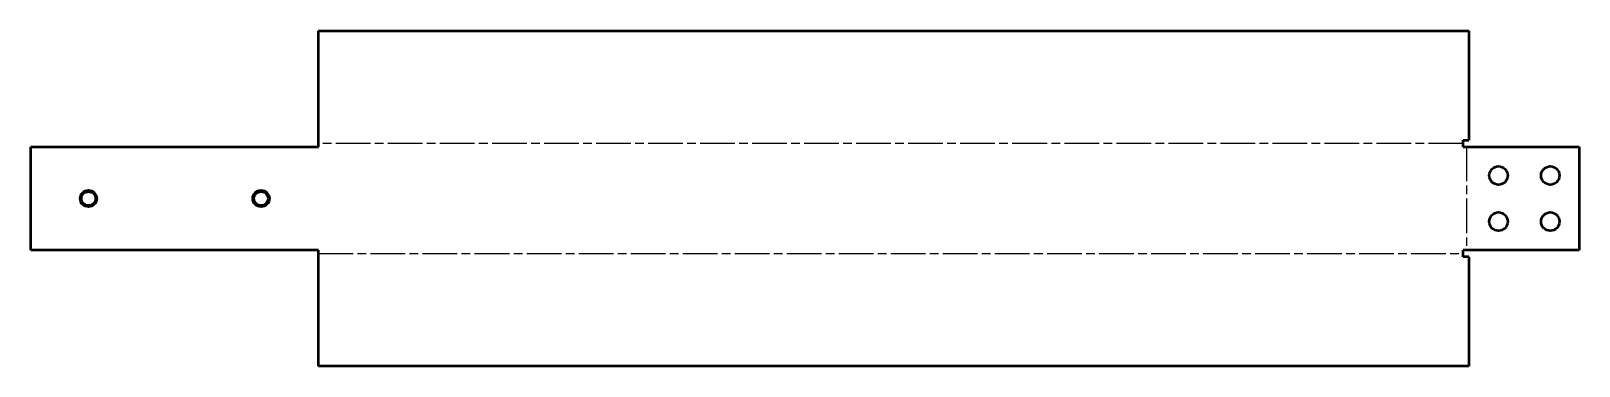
# Model space of a CAD drawing. Header units: millimetres. Extents: x 80 to 349, y 125 to 183.
import ezdxf

# ---------------------------------------------------------------- set-up
doc = ezdxf.new("R2010")
doc.units = ezdxf.units.MM
doc.linetypes.add('CHAIN', pattern=[0.3543, 0.2362, -0.0295, 0.0591, -0.0295])
for name, color, linetype, lineweight in [('Bend Centerline (ISO)', 7, 'CHAIN', 25), ('Visible (ISO)', 7, 'Continuous', 50), ('Visible Narrow (ISO)', 7, 'Continuous', 35)]:
    doc.layers.add(name, color=color, linetype=linetype, lineweight=lineweight)

msp = doc.modelspace()

# ---------------------------------------------------------------- linework, layer by layer
at = {"layer": 'Bend Centerline (ISO)', "ltscale": 25.530495}
for p, q in [((329.18, 163.76), (130.18, 163.76)), ((130.18, 144.63), (329.18, 144.63))]:
    msp.add_line(p, q, dxfattribs=at)
at = {"layer": 'Bend Centerline (ISO)', "ltscale": 25.402201}
msp.add_line((329.74, 163.19), (329.74, 145.19), dxfattribs=at)
at = {"layer": 'Visible (ISO)'}
for p, q in [((130.18, 163.19), (130.18, 183.32)), ((130.18, 183.32), (330.18, 183.32)), ((330.18, 183.32), (330.18, 164.32)), ((329.18, 164.32), (330.18, 164.32)), ((329.18, 163.19), (329.18, 164.32)), ((80.18, 163.19), (130.18, 163.19)), ((80.18, 145.19), (80.18, 163.19)), ((329.18, 163.19), (349.31, 163.19)), ((349.31, 163.19), (349.31, 145.19)), ((130.18, 145.19), (80.18, 145.19)), ((130.18, 125.06), (130.18, 145.19)), ((349.31, 145.19), (329.18, 145.19)), ((329.18, 144.06), (329.18, 145.19)), ((330.18, 144.06), (329.18, 144.06)), ((330.18, 144.06), (330.18, 125.06)), ((330.18, 125.06), (130.18, 125.06))]:
    msp.add_line(p, q, dxfattribs=at)
for centre, radius in [((335.31, 158.19), 1.6), ((344.31, 158.19), 1.6), ((90.18, 154.19), 1.23), ((120.18, 154.19), 1.23), ((335.31, 150.19), 1.6), ((344.31, 150.19), 1.6)]:
    msp.add_circle(centre, radius, dxfattribs=at)
at = {"layer": 'Visible Narrow (ISO)'}
for centre in [(90.18, 154.19), (120.18, 154.19)]:
    msp.add_circle(centre, 1.5, dxfattribs=at)

doc.saveas('drawing.dxf')
